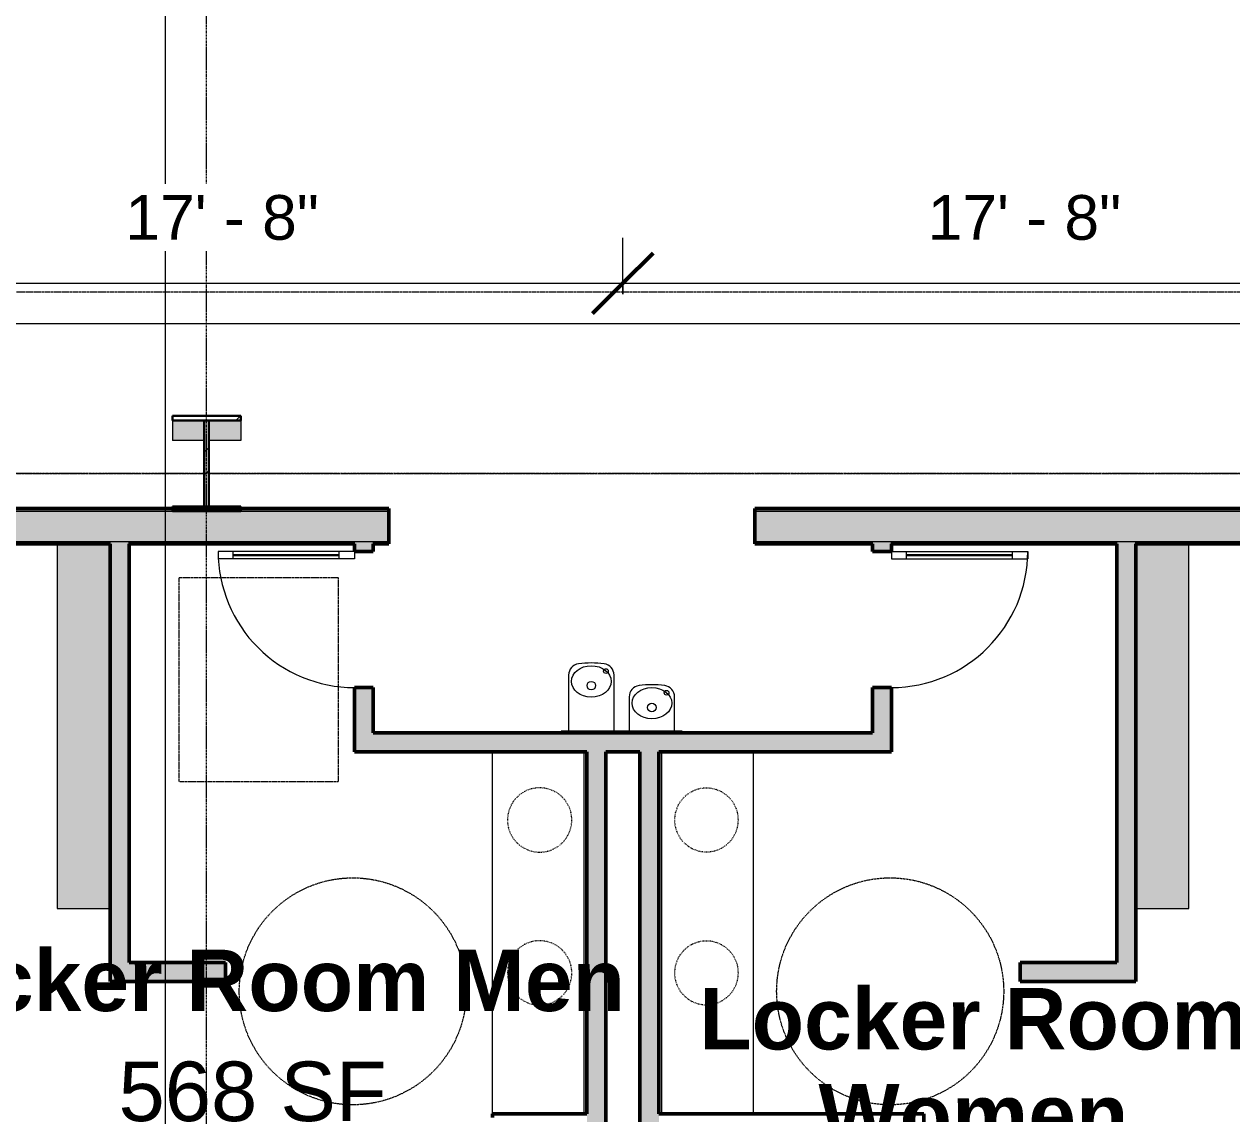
# Model space of a CAD drawing. Header units: inches. Extents: x 21836 to 26875, y -23174 to -20350.
# Drawn here: x 25353.7 to 25672.8, y -22519.3 to -22231.3 of the extents above; entities that cross this region are included whole.
import ezdxf

# ---------------------------------------------------------------- set-up
doc = ezdxf.new("R2010")
doc.units = ezdxf.units.IN
doc.header["$MEASUREMENT"] = 0
for name, pattern in [('Dash 1_16_', [0.125, 0.0625, -0.0625]), ('Dash dot dot', [0.8125, 0.25, -0.1875, 0, -0.1875, 0, -0.1875]), ('Grid Line 1_2_', [0.875, 0.5, -0.125, 0.125, -0.125])]:
    doc.linetypes.add(name, pattern=pattern)
for name, color, linetype, lineweight in [('A-ANNO-DIMS', 211, 'Continuous', 9), ('A-ANNO-DIMS-128', 211, 'Continuous', 9), ('A-DOOR', 31, 'Continuous', 13), ('A-DOOR-GLAZ', 31, 'Continuous', 30), ('A-FLOR-CLRS', 90, 'Dash 1_16_', 9), ('A-WALL', 113, 'Continuous', 13), ('A-WALL-PATT', 111, 'Continuous', 50), ('G-ANNO-SYMB', 111, 'Continuous', 9), ('I-FURN', 30, 'Continuous', 9), ('I-WALL', 2, 'Continuous', 13), ('L-SITE-WALL', 31, 'Continuous', 13), ('M-AREA-IDEN', 171, 'Continuous', 9), ('P-SANR-FIXT', 6, 'Continuous', 9), ('Q-CASE', 31, 'Continuous', 9), ('S-COLS', 52, 'Continuous', 9), ('S-GRID', 1, 'Continuous', 9)]:
    doc.layers.add(name, color=color, linetype=linetype, lineweight=lineweight)
doc.styles.add('Arial_1', font='arial.ttf', dxfattribs={"height": 11.802395})
doc.styles.add('Arial_2', font='arial.ttf', dxfattribs={"height": 15.736527})
doc.styles.add('Arial_B_1', font='arialbd.ttf', dxfattribs={"height": 16.236099})
doc.dimstyles.new('Linear_-_3_32__Arial_2', dxfattribs={"dimscale": 12, "dimtxt": 12, "dimasz": 1.333333, "dimexe": 1, "dimexo": 0.666667, "dimgap": 0.666667, "dimtad": 1, "dimdec": 4, "dimrnd": 0.0625, "dimzin": 1, "dimdsep": 46, "dimlunit": 4, "dimtxsty": 'Arial_1', "dimblk1": 'OBLIQUE', "dimblk2": 'OBLIQUE', "dimsah": 1, "dimcen": 0.09, "dimdle": 1, "dimazin": 0, "dimtfac": 1, "dimtdec": 4, "dimtix": 1, "dimtmove": 0, "dimatfit": 3, "dimfxl": 1, "dimtvp": 1, "dimtfill": 1, "dimfrac": 2, "dimtolj": 1, "dimtzin": 0, "dimarcsym": 2})
doc.dimstyles.new('Linear_-_3_32__Arial_3', dxfattribs={"dimscale": 12, "dimtxt": 12, "dimasz": 1.333333, "dimexe": 1, "dimexo": 0.666667, "dimgap": 0.666667, "dimtad": 1, "dimdec": 4, "dimrnd": 0.0625, "dimzin": 1, "dimdsep": 46, "dimlunit": 4, "dimtxsty": 'Arial_1', "dimblk1": 'OBLIQUE', "dimblk2": 'OBLIQUE', "dimsah": 1, "dimcen": 0.09, "dimdle": 1, "dimazin": 0, "dimtfac": 1, "dimtdec": 4, "dimtix": 1, "dimtmove": 0, "dimatfit": 3, "dimfxl": 1, "dimtvp": 1, "dimtfill": 1, "dimfrac": 2, "dimtolj": 1, "dimtzin": 0, "dimarcsym": 2})
pattern_1 = [(45, (0, 0), (-12.6713535, 12.6713535), []), (45, (0, 19.2), (-12.6713535, 12.6713535), [])]

# ---------------------------------------------------------------- blocks, each defined once
blk = doc.blocks.new('Furniture 2 - Furniture 1-487140-First Floor Plan')
at = {"layer": 'I-FURN'}
blk.add_hatch(color=256, dxfattribs=at).paths.add_polyline_path([(25656.99, -22591.05), (25656.99, -22494.68), (25642.99, -22494.68), (25642.99, -22591.05)], flags=0)
for p, q in [((25656.99, -22591.05), (25656.99, -22494.68)), ((25642.99, -22591.05), (25656.99, -22591.05))]:
    blk.add_line(p, q, dxfattribs=at)
blk = doc.blocks.new('Vanity Counter Top w 2 Round Sink Holes - 72_-782048-First Floor Plan')
at = {"layer": 'Q-CASE', "lineweight": 20}
for p, q in [((-52.26, -0.75), (43.41, -0.75)), ((-52.26, -25), (43.41, -25))]:
    blk.add_line(p, q, dxfattribs=at)
at = {"layer": 'Q-CASE', "linetype": 'Dash dot dot'}
for centre, start, end in [((-15.01, -12.57), 360, 180), ((25.41, -12.57), 360, 180), ((-15.01, -12.57), 180, 0), ((25.41, -12.57), 180, 0)]:
    blk.add_arc(centre, 8.43, start, end, dxfattribs=at)
blk = doc.blocks.new('Furniture 4 - Furniture 1-489626-First Floor Plan')
at = {"layer": 'I-FURN'}
blk.add_hatch(color=256, dxfattribs=at).paths.add_polyline_path([(25359.99, -22591.05), (25359.99, -22494.68), (25345.99, -22494.68), (25345.99, -22591.05)], flags=0)
for p, q in [((25345.99, -22494.68), (25345.99, -22591.05)), ((25345.99, -22591.05), (25359.99, -22591.05))]:
    blk.add_line(p, q, dxfattribs=at)
blk = doc.blocks.new('Vanity Counter Top w 2 Round Sink Holes - 72_-781962-First Floor Plan')
at = {"layer": 'Q-CASE', "lineweight": 20}
for p, q in [((-52.26, 25), (43.41, 25)), ((-52.26, 0.75), (43.41, 0.75))]:
    blk.add_line(p, q, dxfattribs=at)
at = {"layer": 'Q-CASE', "linetype": 'Dash dot dot'}
for centre, start, end in [((-15.01, 12.5), 360, 180), ((25.41, 12.5), 360, 180), ((-15.01, 12.5), 180, 0), ((25.41, 12.5), 180, 0)]:
    blk.add_arc(centre, 8.5, start, end, dxfattribs=at)
blk = doc.blocks.new('Drinking_Fountain-Haws_Corporation-Wall_Mounted_1119 - 1119-477162-First Floor Plan')
at = {"layer": 'P-SANR-FIXT'}
for p, q in [((13.07, 19.62), (13.07, 4.82)), ((25.07, 4.82), (25.07, 19.62)), ((29.07, 13.87), (29.07, 4.82)), ((41.07, 4.82), (41.07, 13.87)), ((43.07, 4.82), (11.07, 4.82)), ((11.07, 4.82), (11.07, 4.32)), ((43.07, 4.32), (43.07, 4.82))]:
    blk.add_line(p, q, dxfattribs=at)
for centre, radius in [((22.94, 20.67), 0.625), ((19.07, 16.82), 1.13), ((38.94, 14.94), 0.625), ((35.07, 11.07), 1.13)]:
    blk.add_circle(centre, radius, dxfattribs=at)
for centre, radius, start, end in [((16.07, 19.62), 3, 97.5776, 180), ((19.07, -2.93), 25.75, 82.4224, 97.5776), ((22.07, 19.62), 3, 360, 82.4224), ((32.07, 13.87), 3, 97.5776, 180), ((35.07, -8.68), 25.75, 82.4224, 97.5776), ((38.07, 13.87), 3, 360, 82.4224)]:
    blk.add_arc(centre, radius, start, end, dxfattribs=at)
for centre, ratio in [((19.07, 17.95), 0.786373), ((35.07, 12.2), 0.786365)]:
    blk.add_ellipse(centre, major_axis=(-5.25, 0), ratio=ratio, dxfattribs=at)
blk = doc.blocks.new('Single-Glass 1 - 36_ x 84_-735755-First Floor Plan')
at = {"layer": 'A-DOOR', "lineweight": 20}
for p, q in [((16, 34.5), (16, 38.5)), ((18, 38.5), (16, 38.5)), ((18, 34.5), (18, 38.5)), ((16, 34.5), (18, 34.5)), ((16, 6.5), (18, 6.5)), ((16, 2.5), (16, 6.5)), ((18, 2.5), (18, 6.5)), ((18, 2.5), (16, 2.5))]:
    blk.add_line(p, q, dxfattribs=at)
at = {"layer": 'A-DOOR', "lineweight": 9}
for p, q in [((16, 6.5), (16, 34.5)), ((18, 6.5), (18, 34.5))]:
    blk.add_line(p, q, dxfattribs=at)
blk.add_arc((18, 2.5), 36, 90, 180, dxfattribs=at)
at = {"layer": 'A-DOOR-GLAZ'}
blk.add_line((17, 34.5), (17, 6.5), dxfattribs=at)
blk = doc.blocks.new('Single-Glass 1 - 36_ x 84_-735914-First Floor Plan')
at = {"layer": 'A-DOOR', "lineweight": 20}
for p, q in [((16, -2.5), (16, -6.5)), ((18, -2.5), (16, -2.5)), ((18, -2.5), (18, -6.5)), ((16, -6.5), (18, -6.5)), ((16, -34.5), (16, -38.5)), ((16, -34.5), (18, -34.5)), ((18, -34.5), (18, -38.5)), ((18, -38.5), (16, -38.5))]:
    blk.add_line(p, q, dxfattribs=at)
at = {"layer": 'A-DOOR', "lineweight": 9}
for p, q in [((16, -6.5), (16, -34.5)), ((18, -6.5), (18, -34.5))]:
    blk.add_line(p, q, dxfattribs=at)
blk.add_arc((18, -2.5), 36, 180, 270, dxfattribs=at)
at = {"layer": 'A-DOOR-GLAZ'}
blk.add_line((17, -34.5), (17, -6.5), dxfattribs=at)
blk = doc.blocks.new('DIMBLOCK18-First Floor Plan')
at = {"layer": 'A-ANNO-DIMS-128'}
for p, q in [((25299.89, -22355.99), (25299.89, -22287.78)), ((25511.89, -22302.63), (25511.89, -22287.78)), ((25299.89, -22299.78), (25511.89, -22299.78)), ((25299.89, -22299.78), (25299.89, -22355.99)), ((25511.89, -22299.78), (25511.89, -22302.63))]:
    blk.add_line(p, q, dxfattribs=at)
at = {"layer": 'A-ANNO-DIMS-128', "lineweight": 50}
for p, q in [((25299.89, -22299.78), (25307.89, -22291.78)), ((25511.89, -22299.78), (25519.89, -22291.78)), ((25299.89, -22299.78), (25291.89, -22307.78)), ((25511.89, -22299.78), (25503.89, -22307.78))]:
    blk.add_line(p, q, dxfattribs=at)
at = {"layer": 'A-ANNO-DIMS-128', "color": 0, "insert": (25380.41, -22276.47), "char_height": 11.802, "width": 61.1446, "attachment_point": 1, "line_spacing_factor": 0.938532, "style": 'Arial_1', "bg_fill": 3, "box_fill_scale": 1.25, "bg_fill_color": 0, "bg_fill_transparency": 0}
blk.add_mtext('17\' - 8"', dxfattribs=at)
blk = doc.blocks.new('_Oblique')
at = {"color": 0, "linetype": 'ByBlock', "lineweight": -2}
blk.add_line((-0.5, -0.5), (0.5, 0.5), dxfattribs=at)
blk = doc.blocks.new('DIMBLOCK19-First Floor Plan')
at = {"layer": 'A-ANNO-DIMS-128'}
for p, q in [((25511.89, -22302.63), (25511.89, -22287.78)), ((25723.89, -22355.99), (25723.89, -22287.78)), ((25511.89, -22299.78), (25723.89, -22299.78)), ((25511.89, -22299.78), (25511.89, -22302.63)), ((25723.89, -22299.78), (25723.89, -22355.99))]:
    blk.add_line(p, q, dxfattribs=at)
at = {"layer": 'A-ANNO-DIMS-128', "lineweight": 50}
for p, q in [((25511.89, -22299.78), (25519.89, -22291.78)), ((25723.89, -22299.78), (25731.89, -22291.78)), ((25511.89, -22299.78), (25503.89, -22307.78)), ((25723.89, -22299.78), (25715.89, -22307.78))]:
    blk.add_line(p, q, dxfattribs=at)
at = {"layer": 'A-ANNO-DIMS-128', "color": 0, "insert": (25592.41, -22276.47), "char_height": 11.802, "width": 61.1446, "attachment_point": 1, "line_spacing_factor": 0.938532, "style": 'Arial_1', "bg_fill": 3, "box_fill_scale": 1.25, "bg_fill_color": 0, "bg_fill_transparency": 0}
blk.add_mtext('17\' - 8"', dxfattribs=at)

msp = doc.modelspace()

# ---------------------------------------------------------------- hatches: boundary and pattern name
at = {"layer": 'A-WALL-PATT', "lineweight": 9}
h = msp.add_hatch(dxfattribs=at)
h.set_pattern_fill('FP_10', color=256, style=0, pattern_type=2)
h.set_pattern_definition([(0, (0, 0), (40.96, 10.24), [1.69, -29.03, 1.69, -29.03, -163.84]), (0, (0, 0), (40.96, 10.24), [-61.44, 1.69, -59.75, 1.69, -29.03, -71.68]), (0, (0, 0), (40.96, 10.24), [-153.6, 1.69, -18.79, 1.69, -49.51]), (120, (15.36, 5.12), (-29.3481, 30.3524005), [1.69, -29.03, 1.69, -29.03, -163.84]), (120, (15.36, 5.12), (-29.3481, 30.3524005), [-61.44, 1.69, -59.75, 1.69, -29.03, -71.68]), (120, (15.36, 5.12), (-29.3481, 30.3524005), [-153.6, 1.69, -18.79, 1.69, -49.51]), (240, (20.48, 25.6), (-11.6119, -40.5924005), [1.69, -29.03, 1.69, -29.03, -163.84]), (240, (20.48, 25.6), (-11.6119, -40.5924005), [-61.44, 1.69, -59.75, 1.69, -29.03, -71.68]), (240, (20.48, 25.6), (-11.6119, -40.5924005), [-153.6, 1.69, -18.79, 1.69, -49.51])])
h.paths.add_polyline_path([(25721.39023, -22368.67781), (25721.39023, -22368.05281), (25647.39023, -22368.05281), (25647.39023, -22368.67781)], flags=0)
h.paths.add_polyline_path([(25642.39023, -22368.67781), (25642.39023, -22368.05281), (25582.85384, -22368.05281), (25582.85384, -22368.67781)], flags=0)
h.paths.add_polyline_path([(25577.85384, -22368.67781), (25577.85384, -22368.05281), (25546.76523, -22368.05281), (25546.76523, -22368.67781)], flags=0)
h.paths.add_polyline_path([(25450.01523, -22368.67781), (25450.01523, -22368.05281), (25445.92661, -22368.05281), (25445.92661, -22368.67781)], flags=0)
h.paths.add_polyline_path([(25440.92661, -22368.67781), (25440.92661, -22368.05281), (25381.39023, -22368.05281), (25381.39023, -22368.67781)], flags=0)
h.paths.add_polyline_path([(25376.39023, -22368.67781), (25376.39023, -22368.05281), (25302.39023, -22368.05281), (25302.39023, -22368.67781)], flags=0)
h.paths.add_polyline_path([(25297.39023, -22368.67781), (25297.39023, -22368.05281), (25170.39023, -22368.05281), (25170.39023, -22368.67781), (25257.98376, -22368.67781)], flags=0)
h.paths.add_polyline_path([(25105.89023, -22368.67781), (25105.89023, -22368.05281), (24978.89023, -22368.05281), (24978.89023, -22368.67781), (24981.52047, -22368.67781)], flags=0)
h.paths.add_polyline_path([(24973.89023, -22368.67781), (24973.89023, -22368.05281), (24937.89023, -22368.05281), (24937.89023, -22368.67781)], flags=0)
h.paths.add_polyline_path([(24865.89023, -22368.67781), (24865.89023, -22368.05281), (24630.89023, -22368.05281), (24630.89023, -22368.67781), (24705.05718, -22368.67781)], flags=0)
at = {"layer": 'I-WALL'}
for points in [[(25376.39023, -22484.30281), (25381.39023, -22484.30281), (25381.39023, -22368.05281), (25376.39023, -22368.05281), (25376.39023, -22414.21407)], [(25647.39023, -22484.30281), (25647.39023, -22368.05281), (25642.39023, -22368.05281), (25642.39023, -22484.30281)], [(25582.85384, -22423.63094), (25582.85384, -22418.63094), (25440.92661, -22418.63094), (25440.92661, -22423.63094), (25534.44705, -22423.63094)], [(25502.39023, -22796.01541), (25507.39023, -22796.01541), (25507.39023, -22423.63094), (25502.39023, -22423.63094), (25502.39023, -22724.06828)], [(25521.39023, -22796.01541), (25521.39023, -22423.63094), (25516.39023, -22423.63094), (25516.39023, -22796.01541)], [(25381.39023, -22484.30281), (25406.89023, -22484.30281), (25406.89023, -22479.30281), (25381.39023, -22479.30281)], [(25642.39023, -22484.30281), (25642.39023, -22479.30281), (25616.89023, -22479.30281), (25616.89023, -22484.30281)]]:
    msp.add_hatch(color=256, dxfattribs=at).paths.add_polyline_path(points, flags=0)
h = msp.add_hatch(color=256, dxfattribs=at)
h.paths.add_polyline_path([(25445.92661, -22418.63094), (25445.92661, -22406.63094), (25440.92661, -22406.63094), (25440.92661, -22418.63094)], flags=0)
h.paths.add_polyline_path([(25440.92661, -22370.63094), (25445.92661, -22370.63094), (25445.92661, -22368.05281), (25440.92661, -22368.05281), (25440.92661, -22368.67781)], flags=0)
h = msp.add_hatch(color=256, dxfattribs=at)
h.paths.add_polyline_path([(25582.85384, -22418.63094), (25582.85384, -22406.63094), (25577.85384, -22406.63094), (25577.85384, -22418.63094)], flags=0)
h.paths.add_polyline_path([(25577.85384, -22370.63094), (25582.85384, -22370.63094), (25582.85384, -22368.05281), (25577.85384, -22368.05281), (25577.85384, -22368.67781)], flags=0)
at = {"layer": 'L-SITE-WALL'}
h = msp.add_hatch(color=256, dxfattribs=at)
h.paths.add_polyline_path([(25726.39023, -22360.05281), (25726.39023, -22359.30281), (25546.76523, -22359.30281), (25546.76523, -22360.05281)], flags=0)
h.paths.add_polyline_path([(25450.01523, -22360.05281), (25450.01523, -22359.30281), (25165.39023, -22359.30281), (25165.39023, -22360.05281), (25257.98376, -22360.05281)], flags=0)
h.paths.add_polyline_path([(25110.89023, -22360.05281), (25110.89023, -22359.30281), (24937.89023, -22359.30281), (24937.89023, -22360.05281), (24981.52047, -22360.05281)], flags=0)
h.paths.add_polyline_path([(24865.89023, -22360.05281), (24865.89023, -22359.30281), (24625.89023, -22359.30281), (24625.89023, -22360.05281), (24705.05718, -22360.05281)], flags=0)
h = msp.add_hatch(color=256, dxfattribs=at)
h.paths.add_polyline_path([(25721.39023, -22368.05281), (25726.39023, -22368.05281), (25726.39023, -22360.05281), (25546.76523, -22360.05281), (25546.76523, -22368.05281), (25647.39023, -22368.05281)], flags=0)
h.paths.add_polyline_path([(25450.01523, -22368.05281), (25450.01523, -22360.05281), (25165.39023, -22360.05281), (25165.39023, -22368.05281), (25445.92661, -22368.05281)], flags=0)
h.paths.add_polyline_path([(25105.89023, -22368.05281), (25110.89023, -22368.05281), (25110.89023, -22360.05281), (24937.89023, -22360.05281), (24937.89023, -22368.05281), (24981.52047, -22368.05281)], flags=0)
h.paths.add_polyline_path([(24865.89023, -22368.05281), (24865.89023, -22360.05281), (24630.89023, -22360.05281), (24630.89023, -22368.05281), (24705.05718, -22368.05281)], flags=0)
at = {"layer": 'S-COLS'}
h = msp.add_hatch(dxfattribs=at)
h.set_pattern_fill('FP_1', color=256, style=0, pattern_type=2)
h.set_pattern_definition(pattern_1)
h.paths.add_polyline_path([(25410.89023, -22336.05108), (25410.89023, -22334.79776), (25392.89023, -22334.79776), (25392.89023, -22336.05108)], flags=0)
h = msp.add_hatch(color=256, dxfattribs=at)
h.paths.add_polyline_path([(25401.26523, -22341.30614), (25401.26523, -22336.05108), (25392.89023, -22336.05108), (25392.89023, -22341.30614)], flags=0)
h.paths.add_polyline_path([(25410.89023, -22341.30614), (25410.89023, -22336.05108), (25402.51523, -22336.05108), (25402.51523, -22341.30614)], flags=0)
h = msp.add_hatch(dxfattribs=at)
h.set_pattern_fill('FP_1', color=256, style=0, pattern_type=2)
h.set_pattern_definition(pattern_1)
h.paths.add_polyline_path([(25402.51523, -22358.80281), (25402.51523, -22336.05108), (25401.26523, -22336.05108), (25401.26523, -22358.80281)], flags=0)
h = msp.add_hatch(dxfattribs=at)
h.set_pattern_fill('FP_1', color=256, style=0, pattern_type=2)
h.set_pattern_definition(pattern_1)
h.paths.add_polyline_path([(25410.89023, -22360.05281), (25410.89023, -22358.80281), (25392.89023, -22358.80281), (25392.89023, -22360.05281)], flags=0)

# ---------------------------------------------------------------- linework, layer by layer
at = {"layer": 'A-FLOR-CLRS'}
for p, q in [((24651.39023, -22302.05281), (25927.39023, -22302.05281)), ((25113.01523, -22350.05281), (25401.26523, -22350.05281)), ((25402.51523, -22350.05281), (25690.76523, -22350.05281)), ((25394.67459, -22377.52472), (25436.67459, -22377.52472)), ((25394.67459, -22431.52472), (25394.67459, -22377.52472)), ((25436.67459, -22377.52472), (25436.67459, -22431.52472)), ((25436.67459, -22431.52472), (25394.67459, -22431.52472))]:
    msp.add_line(p, q, dxfattribs=at)
for centre in [(25440.51489, -22486.92036), (25582.51489, -22486.92036)]:
    msp.add_circle(centre, 30, dxfattribs=at)
at = {"layer": 'A-WALL'}
for p, q in [((25165.39023, -22360.05281), (25450.01523, -22360.05281)), ((25546.76523, -22360.05281), (25726.39023, -22360.05281)), ((25165.39023, -22368.05281), (25450.01523, -22368.05281)), ((25376.39023, -22368.67781), (25376.39023, -22368.05281)), ((25381.39023, -22368.67781), (25381.39023, -22368.05281)), ((25440.92661, -22368.67781), (25440.92661, -22368.05281)), ((25445.92661, -22368.05281), (25445.92661, -22368.67781)), ((25546.76523, -22368.05281), (25726.39023, -22368.05281)), ((25577.85384, -22368.67781), (25577.85384, -22368.05281)), ((25582.85384, -22368.67781), (25582.85384, -22368.05281)), ((25642.39023, -22368.67781), (25642.39023, -22368.05281)), ((25647.39023, -22368.67781), (25647.39023, -22368.05281))]:
    msp.add_line(p, q, dxfattribs=at)
at = {"layer": 'G-ANNO-SYMB'}
for p, q in [((25390.89967, -20427.10083), (25390.89967, -23161.8711)), ((26334.27552, -22310.53102), (21858.58743, -22310.53102))]:
    msp.add_line(p, q, dxfattribs=at)
at = {"layer": 'I-WALL', "lineweight": 50}
for p, q in [((25376.39023, -22368.67781), (25376.39023, -22484.30281)), ((25381.39023, -22479.30281), (25381.39023, -22368.67781)), ((25440.92661, -22368.67781), (25440.92661, -22370.63094)), ((25440.92661, -22370.63094), (25445.92661, -22370.63094)), ((25445.92661, -22370.63094), (25445.92661, -22368.67781)), ((25577.85384, -22368.67781), (25577.85384, -22370.63094)), ((25577.85384, -22370.63094), (25582.85384, -22370.63094)), ((25582.85384, -22370.63094), (25582.85384, -22368.67781)), ((25642.39023, -22368.67781), (25642.39023, -22479.30281)), ((25647.39023, -22484.30281), (25647.39023, -22368.67781)), ((25440.92661, -22406.63094), (25440.92661, -22423.63094)), ((25445.92661, -22406.63094), (25440.92661, -22406.63094)), ((25445.92661, -22418.63094), (25445.92661, -22406.63094)), ((25577.85384, -22406.63094), (25577.85384, -22418.63094)), ((25582.85384, -22406.63094), (25577.85384, -22406.63094)), ((25582.85384, -22423.63094), (25582.85384, -22406.63094)), ((25577.85384, -22418.63094), (25445.92661, -22418.63094)), ((25440.92661, -22423.63094), (25502.39023, -22423.63094)), ((25502.39023, -22423.63094), (25502.39023, -22519.30281)), ((25507.39023, -22796.01541), (25507.39023, -22423.63094)), ((25507.39023, -22423.63094), (25516.39023, -22423.63094)), ((25516.39023, -22423.63094), (25516.39023, -22796.01541)), ((25521.39023, -22519.30281), (25521.39023, -22423.63094)), ((25521.39023, -22423.63094), (25582.85384, -22423.63094)), ((25406.89023, -22479.30281), (25381.39023, -22479.30281)), ((25406.89023, -22484.30281), (25406.89023, -22479.30281)), ((25642.39023, -22479.30281), (25616.89023, -22479.30281)), ((25616.89023, -22479.30281), (25616.89023, -22484.30281)), ((25376.39023, -22484.30281), (25406.89023, -22484.30281)), ((25616.89023, -22484.30281), (25647.39023, -22484.30281)), ((25502.39023, -22519.30281), (25477.39023, -22519.30281)), ((25477.39023, -22519.30281), (25477.39023, -22520.30281)), ((25591.39023, -22519.30281), (25521.39023, -22519.30281)), ((25591.39023, -22522.30281), (25591.39023, -22519.30281))]:
    msp.add_line(p, q, dxfattribs=at)
at = {"layer": 'L-SITE-WALL', "lineweight": 50}
for p, q in [((25450.01523, -22359.30281), (25165.39023, -22359.30281)), ((25450.01523, -22368.67781), (25450.01523, -22359.30281)), ((25726.39023, -22359.30281), (25546.76523, -22359.30281)), ((25546.76523, -22359.30281), (25546.76523, -22368.67781)), ((25302.39023, -22368.67781), (25376.39023, -22368.67781)), ((25381.39023, -22368.67781), (25440.92661, -22368.67781)), ((25445.92661, -22368.67781), (25450.01523, -22368.67781)), ((25546.76523, -22368.67781), (25577.85384, -22368.67781)), ((25582.85384, -22368.67781), (25642.39023, -22368.67781)), ((25647.39023, -22368.67781), (25721.39023, -22368.67781))]:
    msp.add_line(p, q, dxfattribs=at)
at = {"layer": 'S-COLS', "lineweight": 30}
for p, q in [((25410.89023, -22334.79776), (25392.89023, -22334.79776)), ((25392.89023, -22334.79776), (25392.89023, -22336.05108)), ((25410.89023, -22336.05108), (25410.89023, -22334.79776)), ((25392.89023, -22336.05108), (25410.89023, -22336.05108)), ((25402.51523, -22336.05108), (25401.26523, -22336.05108)), ((25401.26523, -22336.05108), (25401.26523, -22358.80281)), ((25402.51523, -22358.80281), (25402.51523, -22336.05108)), ((25392.89023, -22358.80281), (25392.89023, -22360.05281)), ((25410.89023, -22358.80281), (25392.89023, -22358.80281)), ((25392.89023, -22360.05281), (25410.89023, -22360.05281)), ((25401.26523, -22358.80281), (25402.51523, -22358.80281)), ((25410.89023, -22360.05281), (25410.89023, -22358.80281))]:
    msp.add_line(p, q, dxfattribs=at)
at = {"layer": 'S-COLS'}
for p, q in [((25392.89023, -22336.05108), (25392.89023, -22341.30614)), ((25410.89023, -22336.05108), (25410.89023, -22341.30614)), ((25401.26523, -22341.30614), (25392.89023, -22341.30614)), ((25410.89023, -22341.30614), (25402.51523, -22341.30614))]:
    msp.add_line(p, q, dxfattribs=at)
at = {"layer": 'S-GRID', "linetype": 'Grid Line 1_2_'}
for p, q in [((25401.89023, -23162.8711), (25401.89023, -20426.10083)), ((26875.45558, -22350.05281), (22016.39023, -22350.05281))]:
    msp.add_line(p, q, dxfattribs=at)

# ---------------------------------------------------------------- block references
at = {"layer": 'A-DOOR'}
for name, p, rotation in [('Single-Glass 1 - 36_ x 84_-735755-First Floor Plan', (25443.42661, -22388.63094), 90.00000000000203), ('Single-Glass 1 - 36_ x 84_-735914-First Floor Plan', (25580.35384, -22388.63094), 89.99999999999795)]:
    msp.add_blockref(name, p, dxfattribs=dict(at, rotation=rotation))
at = {"layer": 'I-FURN'}
for name, p in [('Furniture 4 - Furniture 1-489626-First Floor Plan', (16.40162, 126)), ('Furniture 2 - Furniture 1-487140-First Floor Plan', (4.40162, 126))]:
    msp.add_blockref(name, p, dxfattribs=at)
at = {"layer": 'P-SANR-FIXT'}
msp.add_blockref('Drinking_Fountain-Haws_Corporation-Wall_Mounted_1119 - 1119-477162-First Floor Plan', (25484.47125, -22422.95094), dxfattribs=at)
at = {"layer": 'Q-CASE'}
for name, p, rotation in [('Vanity Counter Top w 2 Round Sink Holes - 72_-781962-First Floor Plan', (25502.39023, -22467.04052), 90.00000000000001), ('Vanity Counter Top w 2 Round Sink Holes - 72_-782048-First Floor Plan', (25521.39023, -22467.04052), 89.99999999999999)]:
    msp.add_blockref(name, p, dxfattribs=dict(at, rotation=rotation))

# ---------------------------------------------------------------- texts
at = {"layer": 'M-AREA-IDEN', "attachment_point": 2, "line_spacing_factor": 0.938532}
for s, insert, char_height, width, style in [('Locker Room Men', (25414.14588, -22475.9096), 16.2360992, 228.096, 'Arial_B_1'), ('Locker Room\\PWomen', (25604.51766, -22486.05022), 16.2360992, 168.192, 'Arial_B_1'), ('568 SF', (25414.03653, -22505.48764), 15.736527, 84.48, 'Arial_2')]:
    msp.add_mtext(s, dxfattribs=dict(at, insert=insert, char_height=char_height, width=width, style=style))

# ---------------------------------------------------------------- next in the draw order: dimensions: what is measured, and where the dimension line sits
at = {"layer": 'A-ANNO-DIMS'}
dim = msp.add_linear_dim(base=(25511.89023, -22299.77703), p1=(25299.89023, -22363.99031), p2=(25511.89023, -22310.62514), dimstyle='Linear_-_3_32__Arial_2', override={"dimpost": '<>', "dimfxl": 218.613451}, dxfattribs=at)
dim.commit()
dim.dimension.update_dxf_attribs({"geometry": 'DIMBLOCK18-First Floor Plan', "text_midpoint": (25405.89023, -22285.75104)})

# ---------------------------------------------------------------- next in the draw order: dimensions: what is measured, and where the dimension line sits
dim = msp.add_linear_dim(base=(25723.89023, -22299.77703), p1=(25511.89023, -22310.62514), p2=(25723.89023, -22363.99031), dimstyle='Linear_-_3_32__Arial_3', override={"dimpost": '<>', "dimfxl": 218.613451}, dxfattribs=at)
dim.commit()
dim.dimension.update_dxf_attribs({"geometry": 'DIMBLOCK19-First Floor Plan', "text_midpoint": (25617.89023, -22285.75104)})

doc.saveas('drawing.dxf')
